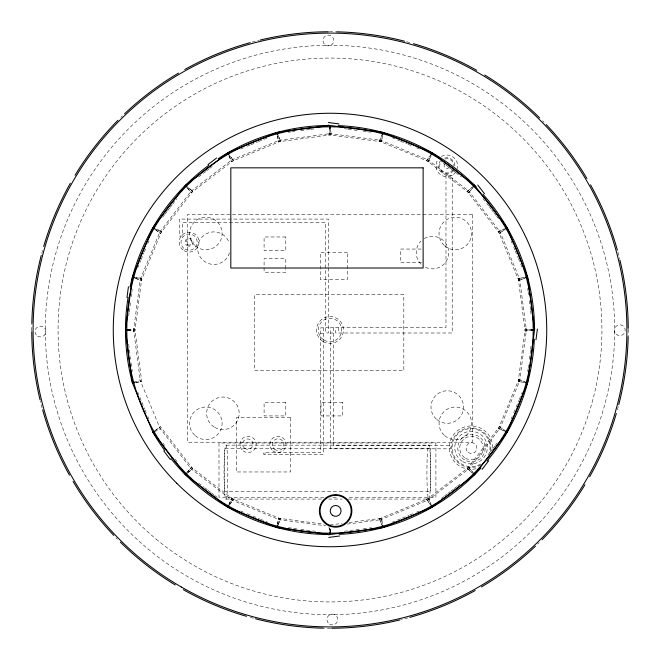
<?xml version="1.0" encoding="UTF-8"?>
<svg xmlns="http://www.w3.org/2000/svg" width="660" height="660" viewBox="0 0 660 660"><rect width="100%" height="100%" fill="white"/><g stroke="black" fill="none" stroke-linecap="round" stroke-linejoin="round"><path stroke-width="0.49" stroke-dasharray="3.3 2.47" d="M128.683 315.843L129.088 312.807M129.22 311.8L130.688 300.671M131.216 296.629L131.62 293.593M131.752 292.586L132.28 288.536M127.471 330.264L133.493 331.056L140.464 278.116L135.448 277.456M133.493 331.056L134.846 331.056L141.768 278.471L140.464 278.116M277.456 524.552L278.471 518.232L323.945 524.213M382.544 135.448L381.529 141.768L328.944 134.846L329.736 127.471M277.678 524.246L278.471 518.232M328.944 134.846L329.868 127.825M330.132 532.174L330.66 528.157M381.529 141.768L382.322 135.754M330.264 532.529L330.924 527.513M524.552 382.544L518.232 381.529L525.154 328.944L532.529 329.736M519.535 381.884L526.507 328.944M527.719 371.464L527.983 369.443M528.115 368.428L528.784 363.371M529.312 359.329L530.516 350.229M530.648 349.214L531.316 344.157M431.104 155.677L428.488 161.518L379.492 141.224L381.777 135.242M278.223 524.758L280.508 518.777L231.511 498.481L228.896 504.322M137.651 267.993L140.77 260.452M141.166 259.512L143.896 252.912M144.284 251.971L146.239 247.261M147.799 243.49L148.97 240.661M135.242 278.223L139.912 280.162L160.347 230.835L155.677 228.896M139.912 280.162L141.224 280.508L161.518 231.511L160.347 230.835M229.185 504.083L231.511 498.481M379.492 141.224L381.81 135.613M278.19 524.386L280.508 518.777M428.488 161.518L430.815 155.917M504.322 431.104L498.481 428.488L518.777 379.492L524.758 381.777M499.653 429.165L520.088 379.838M511.03 419.339L512.201 416.51M513.76 412.739L515.716 408.028M516.104 407.088L518.834 400.488M519.23 399.548L522.349 392.007M472.774 187.778L468.74 192.753L426.657 160.462L430.419 155.281M229.581 504.718L233.343 499.537L191.26 467.247L187.225 472.222M162.739 217.082L164.604 214.657M165.223 213.848L167.087 211.414M167.706 210.606L169.57 208.18M170.189 207.372L172.054 204.946M172.673 204.138L177.02 198.47M155.281 229.581L159.291 232.658L191.796 190.303L187.778 187.225M159.291 232.658L160.462 233.343L192.753 191.26L191.796 190.303M187.564 472.065L191.26 467.247M426.657 160.462L430.353 155.653M229.647 504.347L233.343 499.537M468.74 192.753L472.436 187.935M472.222 472.774L467.247 468.74L499.537 426.657L504.718 430.419M468.204 469.697L500.709 427.342M487.946 455.053L489.811 452.628M490.43 451.819L492.294 449.394M492.913 448.585L494.777 446.152M495.396 445.343L497.26 442.918M504.718 229.581L499.537 233.343L467.247 191.26L472.222 187.225M187.778 472.774L192.753 468.74L160.462 426.657L155.281 430.419M198.47 177.02L202.521 173.91M203.329 173.291L205.755 171.427M206.563 170.808L208.989 168.944M209.797 168.325L212.231 166.46M187.225 187.778L190.303 191.796L232.658 159.291L229.581 155.281M190.303 191.796L191.26 192.753L233.343 160.462L232.658 159.291M155.653 430.353L160.462 426.657M467.247 191.26L472.065 187.564M187.935 472.436L192.753 468.74M499.537 233.343L504.347 229.647M430.419 504.718L426.657 499.537L468.74 467.247L472.774 472.222M427.342 500.709L469.697 468.204M441.301 498.506L443.726 496.642M444.535 496.023L446.96 494.159M447.769 493.54L450.202 491.675M451.011 491.056L453.436 489.192M454.245 488.573L456.67 486.709M457.479 486.09L461.53 482.98M524.758 278.223L518.777 280.508L498.481 231.511L504.322 228.896M240.661 148.97L243.49 147.799M247.261 146.239L250.082 145.068M251.031 144.672L257.623 141.941M258.563 141.554L267.993 137.651M228.896 155.677L230.835 160.347L280.162 139.912L278.223 135.242M230.835 160.347L231.511 161.518L280.508 141.224L280.162 139.912M133.724 382.404L139.953 379.822L160.388 429.157L154.16 431.731M498.481 231.511L504.083 229.185M518.777 280.508L524.386 278.19M381.777 524.758L379.492 518.777L428.488 498.481L431.104 504.322M379.838 520.088L429.165 499.653M392.007 522.349L401.437 518.446M402.377 518.059L408.969 515.328M409.918 514.932L412.739 513.76M416.51 512.201L419.339 511.03M532.529 330.264L525.154 331.056L518.232 278.471L524.552 277.456M135.448 382.544L141.768 381.529L134.846 328.944L127.471 329.736M288.536 132.28L290.557 132.017M291.572 131.885L296.629 131.216M300.671 130.688L309.771 129.484M310.786 129.352L315.843 128.683M277.456 135.448L278.116 140.464L331.056 133.493L330.264 127.471M278.116 140.464L278.471 141.768L331.056 134.846L331.056 133.493M127.825 329.868L134.846 328.944M518.232 278.471L524.246 277.678M135.754 382.322L141.768 381.529M525.154 331.056L532.174 330.132M330 525.014L342.111 523.421M349.181 522.489L381.529 518.232L382.544 524.552M347.284 524.089L381.884 519.535M344.157 531.316L349.214 530.648M350.229 530.516L359.329 529.312M363.371 528.784L368.428 528.115M369.443 527.983L371.464 527.719M421.228 249.059L400.521 249.059L400.521 262.614L422.218 262.614M325.669 327.541L328.375 327.541M330.586 333.028L333.3 333.028M320.636 333.259L323.35 333.259M226.132 445.162L428.992 445.145M323.854 497.236L218.996 497.236L218.996 443.008L435.905 443.008L435.905 497.236L347.498 497.236M333.102 497.236L338.242 497.236M225.736 499.076A27.118 1.881 90 0 0 227.65 461.15A27.118 1.881 90 0 0 224.408 456.118A27.118 1.881 90 0 0 225.736 499.076L322.534 499.067M328.705 499.067L342.094 499.067M348.274 499.067L428.596 499.059A27.118 1.881 90 0 0 430.518 461.142A27.118 1.881 90 0 0 427.276 456.109A27.118 1.881 90 0 0 428.596 499.059M344.157 128.683L347.193 129.088M348.2 129.22L359.329 130.688M363.371 131.216L366.407 131.62M367.414 131.752L371.464 132.28M328.944 133.493L381.884 140.464M135.754 277.678L141.768 278.471M525.154 328.944L532.174 329.868M127.825 330.132L134.846 331.056M518.232 381.529L524.246 382.322M278.116 519.535L325.933 525.83M288.536 527.719L292.586 528.247M293.593 528.38L296.629 528.784M300.671 529.312L311.8 530.78M312.807 530.912L315.843 531.316M392.007 137.651L399.548 140.77M400.488 141.166L407.088 143.896M408.028 144.284L412.739 146.239M416.51 147.799L419.339 148.97M379.838 139.912L429.165 160.347M155.917 229.185L161.518 231.511M518.777 379.492L524.386 381.81M135.613 278.19L141.224 280.508M498.481 428.488L504.083 430.815M230.835 499.653L280.162 520.088M240.661 511.03L243.49 512.201M247.261 513.76L251.971 515.716M252.912 516.104L259.512 518.834M260.452 519.23L267.993 522.349M442.918 162.739L445.343 164.604M446.152 165.223L448.585 167.087M449.394 167.706L451.819 169.57M452.628 170.189L455.053 172.054M455.862 172.673L461.53 177.02M427.342 159.291L469.697 191.796M187.935 187.564L192.753 191.26M499.537 426.657L504.347 430.353M155.653 229.647L160.462 233.343M467.247 468.74L472.065 472.436M190.303 468.204L232.658 500.709M198.47 482.98L204.138 487.327M204.946 487.946L207.372 489.811M208.18 490.43L210.606 492.294M211.414 492.913L213.848 494.777M214.657 495.396L217.082 497.26M482.98 198.47L486.09 202.521M486.709 203.329L488.573 205.755M489.192 206.563L491.056 208.989M491.675 209.797L493.54 212.231M494.159 213.04L496.023 215.465M496.642 216.274L498.506 218.699M468.204 190.303L500.709 232.658M229.647 155.653L233.343 160.462M468.74 467.247L472.436 472.065M187.564 187.935L191.26 192.753M426.657 499.537L430.353 504.347M159.291 427.342L191.796 469.697M162.822 443.025L164.678 445.442M175.197 459.154L177.053 461.571M511.03 240.661L512.201 243.49M513.76 247.261L514.932 250.082M515.328 251.031L518.059 257.623M518.446 258.563L522.349 267.993M499.653 230.835L520.088 280.162M278.19 135.613L280.508 141.224M428.488 498.481L430.815 504.083M229.185 155.917L231.511 161.518M379.492 518.777L381.81 524.386M137.651 392.007L141.554 401.437M141.941 402.377L144.672 408.969M145.068 409.918L146.239 412.739M147.799 416.51L148.97 419.339M527.719 288.536L527.983 290.557M528.115 291.572L528.784 296.629M529.312 300.671L530.516 309.771M530.648 310.786L531.316 315.843M519.535 278.116L526.507 331.056M330.132 127.825L331.056 134.846M381.529 518.232L382.322 524.246M277.678 135.754L278.471 141.768M329.34 528.157L329.868 532.174M328.944 526.507L329.736 532.529M133.493 328.944L140.464 381.884M128.683 344.108L129.344 349.148M129.475 350.155L130.276 356.202M130.408 357.209L130.672 359.221M131.2 363.256L131.868 368.296M132 369.303L132.264 371.316M338.341 327.575L338.341 332.995M328.375 266.277L328.375 219.087L179.256 219.087L179.256 236.065L182.234 236.065L182.234 222.511L325.669 222.511L325.669 332.962L328.375 332.962L328.375 267.176M285.78 268.348L285.78 258.662L264.091 258.662L264.091 272.225L285.78 272.225L285.78 269.313M265.007 452.719L265.007 454.377M441.375 156.461A10.849 10.849 0 0 1 457.273 168.663M455.689 172.07A10.849 10.849 0 0 1 440.971 174.999A10.849 10.849 0 0 1 437.407 160.429M453.461 170.519A8.134 8.134 0 0 1 441.573 172.087A8.134 8.134 0 0 1 441.045 160.1M444.691 157.996A8.134 8.134 0 0 1 454.93 165.85M449.146 167.211A2.714 2.714 0 0 1 445.145 168.003A2.714 2.714 0 0 1 444.881 163.936M452.991 169.43A7.153 7.153 0 0 1 442.447 171.526A7.153 7.153 0 0 1 441.746 160.801M444.947 158.944A7.153 7.153 0 0 1 453.948 165.85M475.984 468.765A21.689 21.689 0 0 1 449.584 450.697A21.689 21.689 0 0 1 469.887 425.981A21.689 21.689 0 0 1 492.739 448.355M481.165 464.714A19.841 19.841 0 0 1 452.034 453.247A19.841 19.841 0 0 1 470.275 427.812A19.841 19.841 0 0 1 490.479 451.729M480.554 464.071A18.983 18.983 0 0 1 452.727 452.545A18.983 18.983 0 0 1 471.058 428.654A18.983 18.983 0 0 1 489.398 452.545M618.263 406.543A298.254 298.254 0 0 1 617.174 410.528M539.17 542.602A298.254 298.254 0 0 1 537.694 544.046M407.839 617.917A298.254 298.254 0 0 1 400.843 619.715M330.668 628.246A298.254 298.254 0 0 1 324.481 628.196M253.457 618.263A298.254 298.254 0 0 1 249.472 617.174M117.398 539.17A298.254 298.254 0 0 1 115.954 537.694M42.083 407.839A298.254 298.254 0 0 1 40.285 400.843M31.754 330.668A298.254 298.254 0 0 1 31.804 324.481M41.737 253.457A298.254 298.254 0 0 1 42.826 249.472M120.829 117.398A298.254 298.254 0 0 1 122.306 115.954M252.161 42.083A298.254 298.254 0 0 1 259.157 40.285M329.332 31.754A298.254 298.254 0 0 1 335.519 31.804M406.543 41.737A298.254 298.254 0 0 1 410.528 42.826M542.602 120.829A298.254 298.254 0 0 1 544.046 122.306M617.917 252.161A298.254 298.254 0 0 1 619.715 259.157M628.246 329.332A298.254 298.254 0 0 1 628.196 335.519M229.457 252.854A16.269 16.269 0 0 1 204.847 261.707A16.269 16.269 0 0 1 203.577 235.579A16.269 16.269 0 0 1 228.929 241.997M424.273 238.557A16.269 16.269 0 0 1 448.734 252.541A16.269 16.269 0 0 1 424.388 266.731M421.006 264.165A16.269 16.269 0 0 1 420.915 241.156M452.215 175.733L445.978 175.733L445.978 327.575L335.626 327.575L335.626 332.995L452.215 332.995L452.215 175.733M472.321 214.467L187.63 214.467L187.63 442.216L472.321 442.216L472.321 214.467M285.78 236.973L264.091 236.973L264.091 250.528L285.78 250.528L285.78 236.973M347.432 252.475L320.314 252.475L320.314 279.592L347.432 279.592L347.432 252.475M403.813 294.698L254.686 294.698L254.686 370.615L403.813 370.615L403.813 294.698M333.3 327.599L330.586 327.599L330.586 448.808L450.442 448.808L450.442 445.574L333.3 445.574L333.3 327.599M323.35 327.838L320.636 327.838L320.636 452.719L263.703 452.719L263.703 454.377L323.35 454.377L323.35 327.838M285.78 402.369L264.091 402.369L264.091 415.924L285.78 415.924L285.78 402.369M342.721 402.369L321.024 402.369L321.024 415.924L342.721 415.924L342.721 402.369M290.507 417.739L236.28 417.739L236.28 471.966L290.507 471.966L290.507 417.739M430.369 448.544L224.532 448.544L224.532 491.7L430.369 491.7L430.369 448.544M323.276 341.649A13.447 13.447 0 0 0 343.447 330A13.447 13.447 0 0 0 323.276 318.351A13.447 13.447 0 0 0 323.276 341.649M324.159 340.114A11.682 11.682 0 0 0 341.682 330A11.682 11.682 0 0 0 324.159 319.885A11.682 11.682 0 0 0 324.159 340.114M325.545 45.127A5.42 5.42 0 0 0 333.82 40.689A5.42 5.42 0 0 0 325.825 35.747A5.42 5.42 0 0 0 325.545 45.127M616.118 334.191A5.42 5.42 0 0 0 625.102 331.452A5.42 5.42 0 0 0 618.238 325.042A5.42 5.42 0 0 0 616.118 334.191M329.563 624.112A5.42 5.42 0 0 0 337.804 619.608A5.42 5.42 0 0 0 329.786 614.716A5.42 5.42 0 0 0 329.563 624.112M37.612 336.154A5.42 5.42 0 0 0 45.878 331.691A5.42 5.42 0 0 0 37.884 326.766A5.42 5.42 0 0 0 37.612 336.154M243.053 450.821A8.134 8.134 0 0 0 256.138 445.599A8.134 8.134 0 0 0 245.066 436.879A8.134 8.134 0 0 0 243.053 450.821M272.877 450.821A8.134 8.134 0 0 0 285.962 445.599A8.134 8.134 0 0 0 274.89 436.879A8.134 8.134 0 0 0 272.877 450.821M244.538 448.198A5.206 5.206 0 0 0 252.912 444.856A5.206 5.206 0 0 0 245.834 439.271A5.206 5.206 0 0 0 244.538 448.198M274.453 449.229A5.874 5.874 0 0 0 283.907 445.451A5.874 5.874 0 0 0 275.913 439.156A5.874 5.874 0 0 0 274.453 449.229M185.031 249.191A8.134 8.134 0 0 0 197.233 242.146A8.134 8.134 0 0 0 185.031 235.108A8.134 8.134 0 0 0 185.031 249.191M187.085 245.627A4.018 4.018 0 0 0 193.116 242.146A4.018 4.018 0 0 0 187.085 238.672A4.018 4.018 0 0 0 187.085 245.627M187.555 244.753A2.904 2.904 0 0 0 191.911 242.236A2.904 2.904 0 0 0 187.555 239.728A2.904 2.904 0 0 0 187.555 244.753M184.124 250.759A9.941 9.941 0 0 0 199.039 242.146A9.941 9.941 0 0 0 184.124 233.541A9.941 9.941 0 0 0 184.124 250.759M462.924 461.728A16.269 16.269 0 0 0 487.327 447.637A16.269 16.269 0 0 0 462.924 433.546A16.269 16.269 0 0 0 462.924 461.728M461.794 457.76A13.712 13.712 0 0 0 484.737 451.613A13.712 13.712 0 0 0 467.94 434.816A13.712 13.712 0 0 0 461.794 457.76M465.613 458.246A11.756 11.756 0 0 0 483.244 448.066A11.756 11.756 0 0 0 465.613 437.885A11.756 11.756 0 0 0 465.613 458.246M468.204 452.372A5.42 5.42 0 0 0 476.866 448.759A5.42 5.42 0 0 0 469.4 443.058A5.42 5.42 0 0 0 468.204 452.372M147.947 548.881A284.691 284.691 0 0 0 610.582 378.221A284.691 284.691 0 0 0 231.47 62.898A284.691 284.691 0 0 0 147.947 548.881M156.106 539.071A271.936 271.936 0 0 0 598.001 376.06A271.936 271.936 0 0 0 235.884 74.869A271.936 271.936 0 0 0 156.106 539.071M214.78 427.408A16.269 16.269 0 0 0 239.184 413.317A16.269 16.269 0 0 0 214.78 399.226A16.269 16.269 0 0 0 214.78 427.408M436.904 419.587A16.269 16.269 0 0 0 463.303 409.728A16.269 16.269 0 0 0 441.573 391.792A16.269 16.269 0 0 0 436.904 419.587M195.294 245.883A16.269 16.269 0 0 0 221.851 236.453A16.269 16.269 0 0 0 200.409 218.171A16.269 16.269 0 0 0 195.294 245.883M195.294 435.674A16.269 16.269 0 0 0 221.851 426.253A16.269 16.269 0 0 0 200.409 407.971A16.269 16.269 0 0 0 195.294 435.674M444.741 435.674A16.269 16.269 0 0 0 471.298 426.253A16.269 16.269 0 0 0 449.856 407.971A16.269 16.269 0 0 0 444.741 435.674M444.741 245.883A16.269 16.269 0 0 0 471.298 236.453A16.269 16.269 0 0 0 449.856 218.171A16.269 16.269 0 0 0 444.741 245.883"/><path stroke-width="0.99" d="M127.017 297.462L128.428 286.778M277.324 525.558L277.06 527.563L330 534.534L330.264 532.529M329.736 127.471L330 125.466L277.06 132.437L227.733 152.873L185.377 185.377L152.873 227.733L132.437 277.06L125.466 330L132.437 382.94L152.873 432.267A204.534 204.534 0 0 0 164.637 450.367M382.676 134.442L382.94 132.437L328.003 125.202M534.707 328.697L527.563 382.94L507.127 432.267L474.622 474.622L432.267 507.127L382.94 527.563L328.465 534.732M535.986 339.76L537.389 329.043M228.508 505.263L227.733 507.127L277.06 527.563L277.835 525.69M382.165 134.31L382.94 132.437L432.267 152.873L474.622 185.377L507.127 227.733L527.563 277.06L534.534 330L532.529 330.264M431.491 154.737L432.267 152.873L431.038 154.473M186.607 473.022L185.377 474.622L227.733 507.127L228.962 505.527M473.393 186.978L474.622 185.377L473.022 186.607M482.097 469.342L488.697 460.738M208.032 164.571L216.579 158.012M186.978 473.393L185.377 474.622L152.873 432.267L154.473 431.038M505.527 228.962L507.127 227.733L505.263 228.508M128.123 297.157A204.534 204.534 0 0 0 132.437 382.94L134.318 382.156M152.873 432.267L154.745 431.491M525.69 277.835L527.563 277.06L525.558 277.324M127.471 329.736L125.466 330L127.471 330.264M132.437 382.94L134.442 382.676M328.82 537.421L339.545 536.011M328.358 122.521L339.05 123.923M134.442 277.324L132.437 277.06L134.31 277.835M532.529 329.736L534.534 330M525.558 382.676L527.563 382.94L525.69 382.165M154.737 228.508L152.873 227.733L154.473 228.962M505.263 431.491L507.127 432.267L505.527 431.038M186.978 186.607L185.377 185.377L186.607 186.978M473.022 473.393L474.622 474.622L473.393 473.022M477.807 185.072L484.415 193.677M228.962 154.473L227.733 152.873L228.508 154.737M431.038 505.527L432.267 507.127L431.491 505.263M163.738 450.887L170.338 459.484M277.835 134.31L277.06 132.437L277.324 134.442M382.165 525.69L382.94 527.563L382.676 525.558M330 125.466L330.264 127.471M329.736 532.529L330 534.534M534.328 339.207A204.534 204.534 0 0 1 487.096 460.977M480.991 467.973A204.534 204.534 0 0 1 339.207 534.328M328.985 534.526A204.534 204.534 0 0 1 170.94 458.576M130.036 287.017A204.534 204.534 0 0 1 208.799 165.248M218.138 158.771A204.534 204.534 0 0 1 327.962 125.474M338.184 125.631A204.534 204.534 0 0 1 476.058 186.821M483.054 194.329A204.534 204.534 0 0 1 534.526 328.985M628.18 336.55A298.254 298.254 0 0 1 618.783 404.547M616.324 413.507A298.254 298.254 0 0 1 589.652 476.751M584.95 484.762A298.254 298.254 0 0 1 542.099 539.69M535.458 546.191A298.254 298.254 0 0 1 481.486 586.913M475.225 590.51A298.254 298.254 0 0 1 409.827 617.364M399.836 619.955A298.254 298.254 0 0 1 331.7 628.246M323.45 628.18A298.254 298.254 0 0 1 255.453 618.783M246.493 616.324A298.254 298.254 0 0 1 183.249 589.652M175.238 584.95A298.254 298.254 0 0 1 120.31 542.099M113.809 535.458A298.254 298.254 0 0 1 73.087 481.486M69.49 475.225A298.254 298.254 0 0 1 42.636 409.827M40.045 399.836A298.254 298.254 0 0 1 31.754 331.7M31.82 323.45A298.254 298.254 0 0 1 41.217 255.453M43.675 246.493A298.254 298.254 0 0 1 70.348 183.249M75.05 175.238A298.254 298.254 0 0 1 117.901 120.31M124.542 113.809A298.254 298.254 0 0 1 178.513 73.087M184.775 69.49A298.254 298.254 0 0 1 250.173 42.636M260.164 40.045A298.254 298.254 0 0 1 328.3 31.754M336.55 31.82A298.254 298.254 0 0 1 404.547 41.217M413.507 43.675A298.254 298.254 0 0 1 476.751 70.348M484.762 75.05A298.254 298.254 0 0 1 539.69 117.901M546.191 124.542A298.254 298.254 0 0 1 586.913 178.513M590.51 184.775A298.254 298.254 0 0 1 617.364 250.173M619.955 260.164A298.254 298.254 0 0 1 628.246 328.3M423.126 167.838L230.827 167.838L230.827 268.018L423.126 268.018L423.126 167.838M181.549 587.119A296.893 296.893 0 0 0 626.893 330A296.893 296.893 0 0 0 181.549 72.88A296.893 296.893 0 0 0 181.549 587.119M176.748 483.252A216.736 216.736 0 0 0 539.352 386.092A216.736 216.736 0 0 0 273.908 120.648A216.736 216.736 0 0 0 176.748 483.252M228.41 505.956A203.173 203.173 0 0 0 533.173 330A203.173 203.173 0 0 0 228.41 154.044A203.173 203.173 0 0 0 228.41 505.956M324.423 522.695A16.269 16.269 0 0 0 351.442 514.709A16.269 16.269 0 0 0 331.015 495.297A16.269 16.269 0 0 0 324.423 522.695M324.918 522.167A15.543 15.543 0 0 0 350.74 514.536A15.543 15.543 0 0 0 331.221 495.99A15.543 15.543 0 0 0 324.918 522.167M332.459 515.295A5.42 5.42 0 0 0 341.022 511.451A5.42 5.42 0 0 0 333.407 505.956A5.42 5.42 0 0 0 332.459 515.295"/></g></svg>
